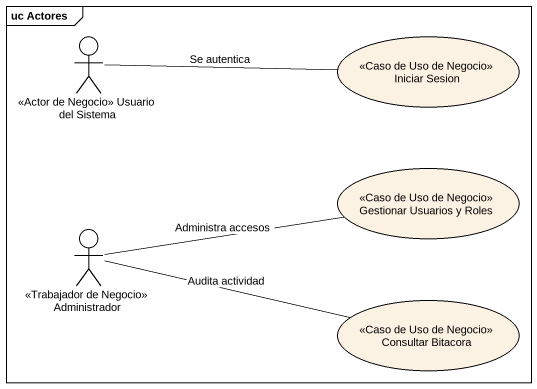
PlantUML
@startuml
mainframe uc Actores
actor "<<Actor de Negocio>> Usuario del Sistema" as Actor_de_Negocio_Usuario
usecase "<<Caso de Uso de Negocio>> Iniciar Sesion" as Caso_de_Uso_de_Negocio
usecase "<<Caso de Uso de Negocio>> Gestionar Usuarios y Roles" as Caso_de_Uso_de_Negocio_2
actor "<<Trabajador de Negocio>> Administrador" as Trabajador_de_Negocio
usecase "<<Caso de Uso de Negocio>> Consultar Bitacora" as Caso_de_Uso_de_Negocio_3
Actor_de_Negocio_Usuario -right- Caso_de_Uso_de_Negocio : Se autentica
Trabajador_de_Negocio -right- Caso_de_Uso_de_Negocio_2 : Administra accesos
Trabajador_de_Negocio -right- Caso_de_Uso_de_Negocio_3 : Audita actividad
@enduml
